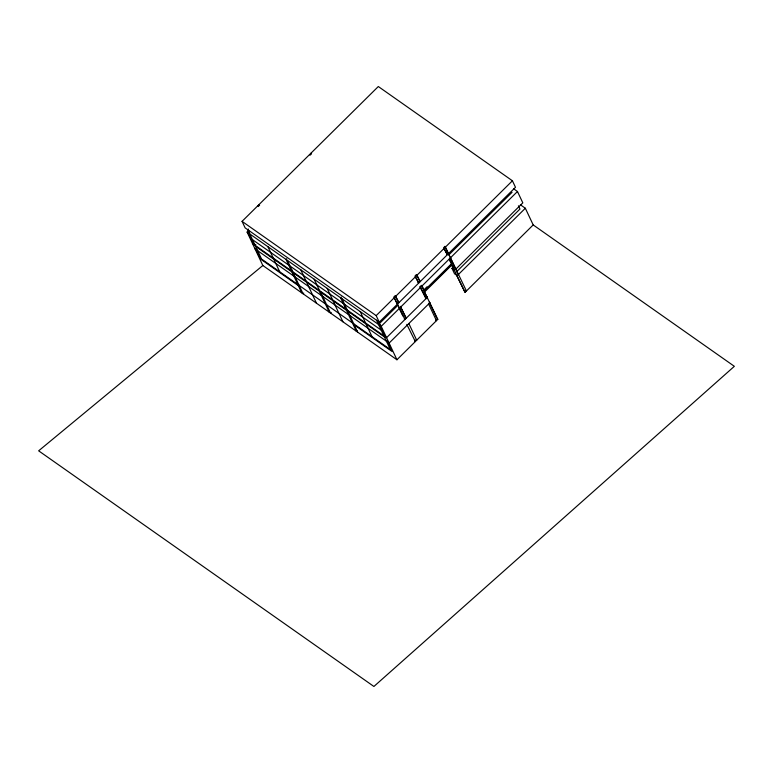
<?xml version="1.0" encoding="UTF-8"?>
<svg xmlns="http://www.w3.org/2000/svg" width="773" height="773" viewBox="0 0 773 773"><rect width="100%" height="100%" fill="white"/><g stroke="black" fill="none" stroke-linecap="round" stroke-linejoin="round"><path stroke-width="1.16" d="M242.065 221.358L378.316 86.528L512.422 180.785L515.485 187.298L379.234 322.128L245.128 227.871L242.065 221.358L376.171 315.626L379.234 322.128M248.491 229.079L247.814 229.755L261.593 259.052L297.808 284.503M520.413 204.787L525.34 208.246L533.196 224.924L465.066 292.349L451.413 264.289L424.164 291.257L437.818 319.317L396.945 359.764L262.839 265.506L247.109 232.084L248.742 230.47M249.138 232.354L248.452 233.021L253.795 244.374M255.138 245.321L255.815 244.645M286.686 258.742L286 259.419L301.731 292.841M292.02 270.096L291.344 270.772L252.452 243.437M299.006 284.928L298.32 285.604L260.772 259.206L256.336 249.766M303.75 293.112L303.074 293.779L287.343 260.356M341.27 297.112L340.593 297.789L356.314 331.211L357 330.535M331.24 312.427L330.564 313.104L320.698 292.136M416.376 274.695L420.106 281.681L417.043 275.169L416.376 274.695L415.014 276.048L418.744 283.024L415.526 277.13M465.761 290.522L466.428 290.996L444.987 246.384L443.625 247.727L447.364 254.713L444.137 248.819M376.171 315.626L512.422 180.785M395.766 296.687L398.317 302.108L396.955 303.46L397.631 303.924M418.077 282.56L419.439 281.208M446.688 254.24L448.05 252.897L444.987 246.384M378.538 324.457L398.066 305.122M448.64 255.08L512.064 192.313M420.058 286.773L426.068 298.591L420.058 286.773L421.42 285.421L422.087 285.894L424.319 290.619L451.567 263.651L449.345 258.926M396.945 359.764L381.215 326.341L517.466 191.501L513.523 188.738M424.319 290.619L423.643 290.146L427.054 286.783M424.831 291.721L452.089 264.752M383.872 335.811L384.558 335.134M525.34 208.246L457.22 275.671L454.534 273.787L452.002 268.386L453.703 266.704M405.641 317.674L406.318 318.138L400.298 306.321L405.641 317.674L404.279 319.017L404.955 319.491L393.892 296.948L395.254 295.595L398.994 302.581L398.317 302.108M425.401 298.117L426.764 296.774L424.164 291.257M450.524 258.134L455.374 268.453L454.012 269.806L451.413 264.289M386.413 341.202L387.099 340.526M456.234 272.106L519.939 209.058L518.412 205.821M262.839 265.506L38.65 450.823L373.91 686.472L734.35 366.315L533.196 224.924M310.872 153.267L311.548 153.74L310.186 155.083L309.509 154.619M448.05 252.897L448.726 253.36M450.031 257.109L450.707 257.573M451.567 263.651L449.557 260.346M455.374 268.453L456.041 268.927M452.002 268.386L454.679 270.27L522.809 202.855L517.466 191.501M457.916 273.845L458.582 274.318M465.066 292.349L456.553 275.198M426.764 296.774L427.43 297.238L386.558 337.695L347.27 310.079M437.151 318.843L437.818 319.317M435.788 320.186L436.455 320.66L428.609 303.982M258.926 204.671L259.602 205.145L258.24 206.497L257.564 206.024M398.936 307.673L399.612 308.137M406.82 324.409L415.333 341.56L414.666 341.086M416.029 339.743L416.695 340.217L408.849 323.539M247.109 232.084L381.215 326.341M252.462 239.64L288.677 265.091M290.01 266.038L343.26 303.46M344.603 304.407L381.205 330.129M292.687 271.709L345.927 309.142M255.65 246.423L291.865 271.874M293.199 272.811L346.449 310.244M347.792 311.181L384.394 336.912M254.993 248.829L293.885 276.164M295.218 277.101L321.375 295.489M322.718 296.426L348.468 314.534M349.811 315.471L389.099 343.086L429.972 302.639L429.295 302.166L436.658 317.8M299.141 285.44L325.298 303.828M326.641 304.765L352.391 322.872M353.734 323.81L390.336 349.541L376.548 320.244M354.256 324.911L392.201 351.589L387.756 342.139M421.42 285.421L423.643 290.146M394.404 298.03L396.443 302.369M399.428 308.698L402.82 315.925M377.726 320.621L379.214 323.781L380.558 324.728L379.872 325.404L385.215 336.748M360.237 311.596L365.571 322.94M366.093 324.051L372.035 336.68M341.927 298.726L357.657 332.148M327.182 288.358L332.525 299.711M333.037 300.813L342.903 321.781M314.167 279.217L319.51 290.561M319.355 291.199L329.221 312.166M300.755 269.787L306.098 281.14M306.61 282.242L316.476 303.209M267.902 246.693L273.236 258.047M273.758 259.148L279.7 271.777"/></g></svg>
